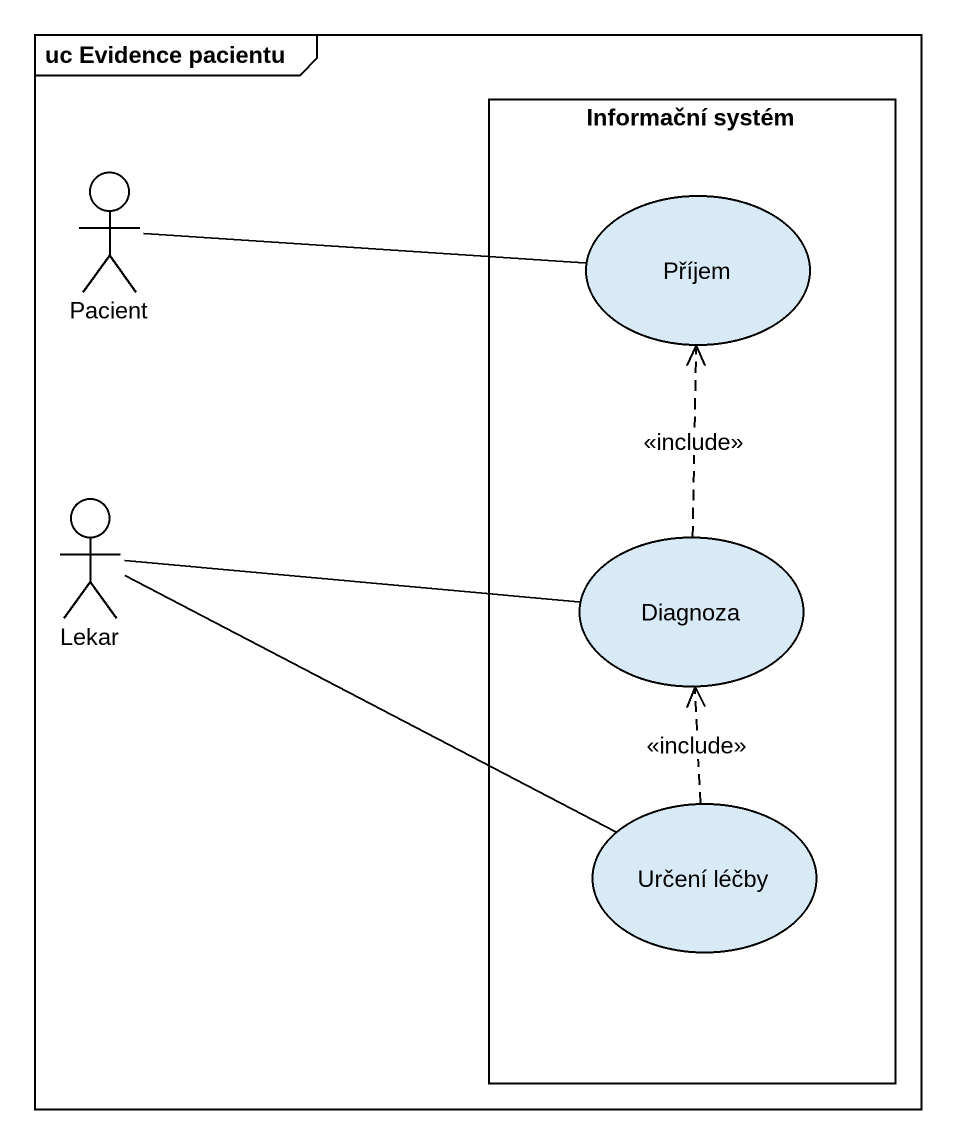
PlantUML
@startuml
mainframe uc Evidence pacientu
rectangle "Informační systém" as Informační_systém {
  usecase Příjem
  usecase Diagnoza
  usecase "Určení léčby" as Určení_léčby
}
actor Pacient
actor Lekar
Pacient -right- Příjem
Lekar -right- Diagnoza
Lekar -right- Určení_léčby
Diagnoza .up.> Příjem : <<include>>
Určení_léčby .up.> Diagnoza : <<include>>
@enduml
